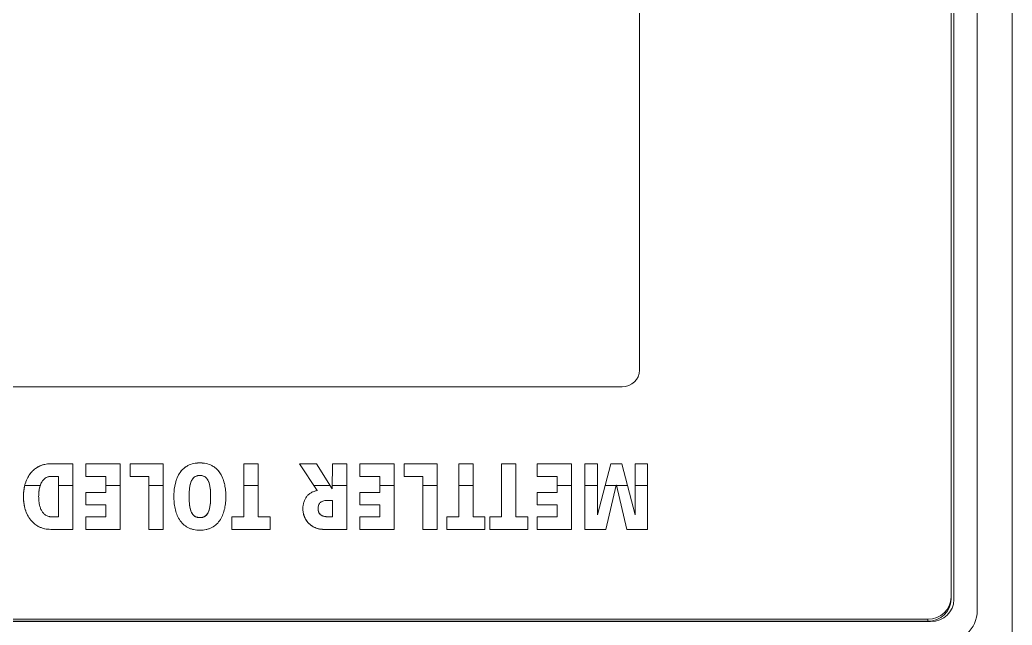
# Model space of a CAD drawing. Extents: x -681219 to -550379, y -242630 to -158199.
# Drawn here: x -671772.1 to -671686.9, y -217048.6 to -216996.6 of the extents above; entities that cross this region are included whole.
import ezdxf

# ---------------------------------------------------------------- set-up
doc = ezdxf.new("R2010")
doc.units = 0
doc.header["$LTSCALE"] = 1000
doc.layers.get('0').update_dxf_attribs({"linetype": 'CONTINUOUS'})
doc.layers.add('buyer', color=6, linetype='CONTINUOUS', lineweight=0)

# ---------------------------------------------------------------- blocks, each defined once
blk = doc.blocks.new('A$Caddf9ae6')
at = {"color": 0}
for p, q in [((-365.564, -3219.967), (-491.483, -3219.967)), ((-365.564, -3219.967), (-491.483, -3219.967)), ((-490.032, -3222.967), (-369.751, -3222.967)), ((-490.032, -3222.967), (-369.751, -3222.967)), ((-370.691, -3224.967), (-489.092, -3224.967)), ((-489.092, -3224.967), (-370.691, -3224.967)), ((-370.892, -3225.217), (-488.823, -3225.217)), ((-370.892, -3225.217), (-488.823, -3225.217)), ((-370.721, -3225.217), (-370.892, -3225.217)), ((-370.721, -3225.217), (-370.892, -3225.217)), ((-369.012, -3392.717), (-369.012, -3227.217)), ((-369.012, -3227.217), (-368.841, -3227.217)), ((-368.841, -3392.717), (-368.841, -3227.217)), ((-368.812, -3392.967), (-368.812, -3226.967)), ((-368.812, -3226.967), (-368.812, -3392.967)), ((-382.364, -3252.353), (-382.364, -3251.276)), ((-382.364, -3251.276), (-376.726, -3251.276)), ((-376.726, -3251.276), (-382.364, -3251.276)), ((-380.493, -3251.276), (-380.493, -3252.353)), ((-380.493, -3252.353), (-380.493, -3251.276)), ((-376.726, -3251.276), (-376.726, -3253.077)), ((-376.726, -3253.077), (-376.726, -3251.276)), ((-469.324, -3251.967), (-390.39, -3251.967)), ((-469.324, -3251.967), (-390.39, -3251.967)), ((-382.364, -3253.494), (-377.988, -3252.353)), ((-377.988, -3252.353), (-382.364, -3252.353)), ((-377.988, -3252.353), (-382.364, -3253.494)), ((-382.364, -3252.353), (-377.988, -3252.353)), ((-382.361, -3253.494), (-377.984, -3252.353)), ((-377.984, -3252.353), (-377.988, -3252.353)), ((-377.988, -3252.353), (-377.984, -3252.353)), ((-376.726, -3253.077), (-380.511, -3253.96)), ((-380.511, -3253.96), (-376.726, -3253.077)), ((-380.493, -3253.007), (-380.493, -3253.956)), ((-380.493, -3253.956), (-380.493, -3253.007)), ((-388.981, -3253.467), (-388.981, -3366.467)), ((-388.981, -3253.467), (-388.981, -3366.467)), ((-382.364, -3254.443), (-382.364, -3253.494)), ((-382.364, -3253.494), (-382.361, -3253.494)), ((-380.511, -3253.96), (-380.511, -3253.977)), ((-380.511, -3253.977), (-376.726, -3254.86)), ((-376.726, -3254.86), (-380.511, -3253.977)), ((-380.493, -3253.981), (-380.493, -3254.93)), ((-380.493, -3254.93), (-380.493, -3253.981)), ((-377.988, -3255.584), (-382.364, -3254.443)), ((-382.364, -3254.443), (-377.988, -3255.584)), ((-382.361, -3254.443), (-382.364, -3254.443)), ((-377.984, -3255.584), (-382.361, -3254.443)), ((-376.726, -3254.86), (-376.726, -3256.661)), ((-376.726, -3256.661), (-376.726, -3254.86)), ((-382.364, -3256.661), (-382.364, -3255.584)), ((-382.364, -3255.584), (-377.988, -3255.584)), ((-377.988, -3255.584), (-382.364, -3255.584)), ((-380.493, -3255.584), (-380.493, -3256.661)), ((-380.493, -3256.661), (-380.493, -3255.584)), ((-377.984, -3255.584), (-377.988, -3255.584)), ((-377.988, -3255.584), (-377.984, -3255.584)), ((-376.726, -3256.661), (-382.364, -3256.661)), ((-382.364, -3256.661), (-376.726, -3256.661)), ((-382.364, -3260.774), (-382.364, -3257.815)), ((-382.364, -3257.815), (-376.726, -3257.815)), ((-382.364, -3257.815), (-382.364, -3260.774)), ((-376.726, -3257.815), (-382.364, -3257.815)), ((-382.361, -3260.774), (-382.361, -3257.815)), ((-380.493, -3257.815), (-380.493, -3259.045)), ((-380.493, -3259.045), (-380.493, -3257.815)), ((-376.726, -3257.815), (-376.726, -3260.774)), ((-376.726, -3260.774), (-376.726, -3257.815)), ((-379.907, -3259.045), (-381.28, -3259.045)), ((-381.28, -3259.045), (-381.28, -3260.774)), ((-381.28, -3259.045), (-379.907, -3259.045)), ((-381.28, -3260.774), (-381.28, -3259.045)), ((-381.276, -3259.045), (-381.276, -3260.774)), ((-379.907, -3260.774), (-379.907, -3259.045)), ((-379.907, -3259.045), (-379.907, -3260.774)), ((-379.903, -3259.045), (-379.907, -3259.045)), ((-379.907, -3259.045), (-379.903, -3259.045)), ((-379.903, -3260.774), (-379.903, -3259.045)), ((-377.81, -3259.045), (-378.822, -3259.045)), ((-378.822, -3259.045), (-378.822, -3260.774)), ((-378.822, -3259.045), (-377.81, -3259.045)), ((-378.822, -3260.774), (-378.822, -3259.045)), ((-377.81, -3260.774), (-377.81, -3259.045)), ((-377.81, -3259.045), (-377.81, -3260.774)), ((-377.807, -3259.045), (-377.81, -3259.045)), ((-377.81, -3259.045), (-377.807, -3259.045)), ((-377.807, -3260.774), (-377.807, -3259.045)), ((-381.28, -3260.774), (-382.364, -3260.774)), ((-382.364, -3260.774), (-381.28, -3260.774)), ((-378.822, -3260.774), (-379.907, -3260.774)), ((-376.726, -3260.774), (-377.81, -3260.774)), ((-377.81, -3260.774), (-376.726, -3260.774)), ((-377.81, -3262.584), (-377.81, -3261.554)), ((-377.81, -3261.554), (-376.726, -3261.554)), ((-376.726, -3261.554), (-377.81, -3261.554)), ((-377.807, -3261.554), (-377.807, -3262.584)), ((-376.726, -3261.554), (-376.726, -3264.845)), ((-376.726, -3264.845), (-376.726, -3261.554)), ((-382.364, -3263.815), (-382.364, -3262.584)), ((-382.364, -3262.584), (-377.81, -3262.584)), ((-382.364, -3262.584), (-382.364, -3263.815)), ((-377.81, -3262.584), (-382.364, -3262.584)), ((-382.361, -3263.815), (-382.361, -3262.584)), ((-382.361, -3262.584), (-382.361, -3263.815)), ((-377.807, -3262.584), (-377.81, -3262.584)), ((-377.81, -3263.815), (-382.364, -3263.815)), ((-382.364, -3263.815), (-377.81, -3263.815)), ((-377.81, -3264.845), (-377.81, -3263.815)), ((-377.81, -3263.815), (-377.807, -3263.815)), ((-377.807, -3263.815), (-377.807, -3264.845)), ((-376.726, -3264.845), (-377.81, -3264.845)), ((-377.81, -3264.845), (-376.726, -3264.845)), ((-377.81, -3266.276), (-377.81, -3265.246)), ((-377.81, -3265.246), (-376.726, -3265.246)), ((-376.726, -3265.246), (-377.81, -3265.246)), ((-376.726, -3265.246), (-376.726, -3268.537)), ((-376.726, -3268.537), (-376.726, -3265.246)), ((-382.364, -3267.507), (-382.364, -3266.276)), ((-382.364, -3266.276), (-377.81, -3266.276)), ((-377.81, -3266.276), (-382.364, -3266.276)), ((-380.493, -3266.276), (-380.493, -3267.507)), ((-380.493, -3267.507), (-380.493, -3266.276)), ((-377.807, -3266.276), (-377.81, -3266.276)), ((-377.81, -3267.507), (-382.364, -3267.507)), ((-382.364, -3267.507), (-377.81, -3267.507)), ((-377.81, -3268.537), (-377.81, -3267.507)), ((-377.81, -3267.507), (-377.807, -3267.507)), ((-376.726, -3268.537), (-377.81, -3268.537)), ((-377.81, -3268.537), (-376.726, -3268.537)), ((-382.364, -3272.196), (-382.364, -3269.353)), ((-382.364, -3269.353), (-376.726, -3269.353)), ((-376.726, -3269.353), (-382.364, -3269.353)), ((-382.364, -3269.353), (-382.364, -3272.196)), ((-382.361, -3272.196), (-382.361, -3269.353)), ((-380.493, -3269.353), (-380.493, -3270.584)), ((-380.493, -3270.584), (-380.493, -3269.353)), ((-376.726, -3269.353), (-376.726, -3270.584)), ((-376.726, -3270.584), (-381.28, -3270.584)), ((-381.28, -3270.584), (-381.28, -3272.196)), ((-381.28, -3270.584), (-376.726, -3270.584)), ((-381.28, -3272.196), (-382.364, -3272.196)), ((-382.364, -3272.196), (-381.28, -3272.196)), ((-382.364, -3276.005), (-382.364, -3273.045)), ((-382.364, -3273.045), (-376.726, -3273.045)), ((-382.364, -3273.045), (-382.364, -3276.005)), ((-376.726, -3273.045), (-382.364, -3273.045)), ((-382.361, -3276.005), (-382.361, -3273.045)), ((-380.493, -3273.045), (-380.493, -3274.276)), ((-380.493, -3274.276), (-380.493, -3273.045)), ((-376.726, -3273.045), (-376.726, -3276.005)), ((-376.726, -3276.005), (-376.726, -3273.045)), ((-379.907, -3274.276), (-381.28, -3274.276)), ((-381.28, -3274.276), (-381.28, -3276.005)), ((-381.28, -3274.276), (-379.907, -3274.276)), ((-381.28, -3276.005), (-381.28, -3274.276)), ((-381.276, -3274.276), (-381.276, -3276.005)), ((-379.907, -3276.005), (-379.907, -3274.276)), ((-379.907, -3274.276), (-379.907, -3276.005)), ((-379.903, -3274.276), (-379.907, -3274.276)), ((-379.907, -3274.276), (-379.903, -3274.276)), ((-379.903, -3276.005), (-379.903, -3274.276)), ((-377.81, -3274.276), (-378.822, -3274.276)), ((-378.822, -3274.276), (-378.822, -3276.005)), ((-378.822, -3274.276), (-377.81, -3274.276)), ((-378.822, -3276.005), (-378.822, -3274.276)), ((-377.81, -3276.005), (-377.81, -3274.276)), ((-377.81, -3274.276), (-377.81, -3276.005)), ((-377.807, -3274.276), (-377.81, -3274.276)), ((-377.81, -3274.276), (-377.807, -3274.276)), ((-377.807, -3276.005), (-377.807, -3274.276)), ((-381.28, -3276.005), (-382.364, -3276.005)), ((-382.364, -3276.005), (-381.28, -3276.005)), ((-378.822, -3276.005), (-379.907, -3276.005)), ((-376.726, -3276.005), (-377.81, -3276.005)), ((-377.81, -3276.005), (-376.726, -3276.005)), ((-382.364, -3278.353), (-382.364, -3277.122)), ((-382.364, -3277.122), (-376.726, -3277.122)), ((-376.726, -3277.122), (-382.364, -3277.122)), ((-380.493, -3277.122), (-380.493, -3278.375)), ((-380.493, -3278.375), (-380.493, -3277.122)), ((-376.726, -3277.122), (-376.726, -3279.107)), ((-376.726, -3279.107), (-376.726, -3277.122)), ((-376.723, -3277.122), (-376.723, -3279.107)), ((-380.208, -3278.378), (-382.364, -3278.353)), ((-382.364, -3278.353), (-380.208, -3278.378)), ((-382.361, -3278.353), (-382.364, -3278.353)), ((-382.364, -3279.727), (-380.208, -3278.378)), ((-380.208, -3278.378), (-382.364, -3279.727)), ((-380.205, -3278.378), (-382.361, -3278.353)), ((-382.361, -3279.727), (-380.205, -3278.378)), ((-380.493, -3278.559), (-380.493, -3279.95)), ((-380.493, -3279.95), (-380.493, -3278.559)), ((-380.205, -3278.378), (-380.208, -3278.378)), ((-380.208, -3278.378), (-380.205, -3278.378)), ((-377.81, -3278.353), (-379.216, -3278.353)), ((-379.216, -3278.353), (-379.216, -3278.769)), ((-377.81, -3278.769), (-377.81, -3278.353)), ((-377.807, -3278.769), (-377.81, -3278.769)), ((-380.051, -3279.661), (-382.364, -3281.173)), ((-382.364, -3281.173), (-380.051, -3279.661)), ((-382.364, -3281.173), (-382.364, -3279.727)), ((-382.364, -3279.727), (-382.361, -3279.727)), ((-380.051, -3279.661), (-380.048, -3279.661)), ((-380.048, -3279.661), (-380.051, -3279.663)), ((-378.513, -3279.584), (-378.509, -3279.584)), ((-377.81, -3284.738), (-377.81, -3283.708)), ((-377.81, -3283.708), (-376.726, -3283.708)), ((-376.726, -3283.708), (-377.81, -3283.708)), ((-376.726, -3283.708), (-376.726, -3286.999)), ((-376.726, -3286.999), (-376.726, -3283.708)), ((-382.364, -3285.968), (-382.364, -3284.738)), ((-382.364, -3284.738), (-377.81, -3284.738)), ((-377.81, -3284.738), (-382.364, -3284.738)), ((-380.493, -3284.738), (-380.493, -3285.968)), ((-380.493, -3285.968), (-380.493, -3284.738)), ((-377.807, -3284.738), (-377.81, -3284.738)), ((-377.81, -3285.968), (-382.364, -3285.968)), ((-382.364, -3285.968), (-377.81, -3285.968)), ((-377.81, -3286.999), (-377.81, -3285.968)), ((-377.81, -3285.968), (-377.807, -3285.968)), ((-376.726, -3286.999), (-377.81, -3286.999)), ((-377.81, -3286.999), (-376.726, -3286.999)), ((-380.493, -3287.591), (-380.493, -3287.592)), ((-380.493, -3287.592), (-380.493, -3287.591)), ((-379.542, -3288.815), (-379.545, -3288.815)), ((-379.545, -3288.815), (-379.542, -3288.815)), ((-377.738, -3289.738), (-377.735, -3289.738)), ((-377.735, -3289.738), (-377.738, -3289.738)), ((-379.545, -3290.661), (-379.542, -3290.661)), ((-379.542, -3290.661), (-379.545, -3290.661)), ((-380.493, -3291.883), (-380.493, -3291.884)), ((-380.493, -3291.884), (-380.493, -3291.883)), ((-382.364, -3295.734), (-382.364, -3292.892)), ((-382.364, -3292.892), (-376.726, -3292.892)), ((-376.726, -3292.892), (-382.364, -3292.892)), ((-382.364, -3292.892), (-382.364, -3295.734)), ((-382.361, -3295.734), (-382.361, -3292.892)), ((-380.493, -3292.892), (-380.493, -3294.122)), ((-380.493, -3294.122), (-380.493, -3292.892)), ((-376.726, -3292.892), (-376.726, -3294.122)), ((-376.726, -3294.122), (-381.28, -3294.122)), ((-381.28, -3294.122), (-381.28, -3295.734)), ((-381.28, -3294.122), (-376.726, -3294.122)), ((-381.28, -3295.734), (-381.28, -3294.122)), ((-381.28, -3295.734), (-382.364, -3295.734)), ((-382.364, -3299.543), (-382.364, -3296.584)), ((-382.364, -3296.584), (-376.726, -3296.584)), ((-382.364, -3296.584), (-382.364, -3299.543)), ((-376.726, -3296.584), (-382.364, -3296.584)), ((-382.361, -3299.543), (-382.361, -3296.584)), ((-380.493, -3296.584), (-380.493, -3297.815)), ((-380.493, -3297.815), (-380.493, -3296.584)), ((-376.726, -3296.584), (-376.726, -3299.543)), ((-376.726, -3299.543), (-376.726, -3296.584)), ((-379.907, -3297.815), (-381.28, -3297.815)), ((-381.28, -3297.815), (-381.28, -3299.543)), ((-381.28, -3297.815), (-379.907, -3297.815)), ((-379.907, -3299.543), (-379.907, -3297.815)), ((-379.907, -3297.815), (-379.907, -3299.543)), ((-379.903, -3297.815), (-379.907, -3297.815)), ((-379.907, -3297.815), (-379.903, -3297.815)), ((-379.903, -3299.543), (-379.903, -3297.815)), ((-377.81, -3297.815), (-378.822, -3297.815)), ((-378.822, -3297.815), (-378.822, -3299.543)), ((-378.822, -3297.815), (-377.81, -3297.815)), ((-377.81, -3299.543), (-377.81, -3297.815)), ((-377.81, -3297.815), (-377.81, -3299.543)), ((-377.807, -3297.815), (-377.81, -3297.815)), ((-377.81, -3297.815), (-377.807, -3297.815)), ((-377.807, -3299.543), (-377.807, -3297.815)), ((-381.28, -3299.543), (-382.364, -3299.543)), ((-382.364, -3299.543), (-381.28, -3299.543)), ((-378.822, -3299.543), (-379.907, -3299.543)), ((-376.726, -3299.543), (-377.81, -3299.543)), ((-377.81, -3299.543), (-376.726, -3299.543)), ((-382.364, -3302.533), (-382.364, -3300.661)), ((-382.364, -3300.661), (-376.726, -3300.661)), ((-376.726, -3300.661), (-382.364, -3300.661)), ((-382.364, -3300.661), (-382.364, -3302.533)), ((-382.361, -3302.533), (-382.361, -3300.661)), ((-380.493, -3300.661), (-380.493, -3301.892)), ((-380.493, -3301.892), (-380.493, -3300.661)), ((-376.726, -3300.661), (-376.726, -3302.533)), ((-376.726, -3302.533), (-376.726, -3300.661)), ((-382.361, -3302.533), (-382.364, -3302.533)), ((-382.364, -3302.533), (-382.361, -3302.533)), ((-381.28, -3301.892), (-377.81, -3301.892)), ((-377.81, -3301.892), (-381.28, -3301.892)), ((-381.28, -3301.892), (-381.28, -3302.496)), ((-377.81, -3301.892), (-377.807, -3301.892)), ((-377.81, -3302.496), (-377.81, -3301.892)), ((-380.493, -3303.447), (-380.493, -3304.777)), ((-380.493, -3304.777), (-380.493, -3303.447)), ((-379.542, -3303.584), (-379.545, -3303.584))]:
    blk.add_line(p, q, dxfattribs=at)
for centre, major_axis in [((-369.751, -3225.967), (0, 3)), ((-369.751, -3225.967), (0, 3)), ((-370.691, -3226.967), (0, 2)), ((-370.691, -3226.967), (0, 2)), ((-370.892, -3227.217), (0, 2)), ((-370.892, -3227.217), (0, 2)), ((-370.721, -3227.217), (0, 2)), ((-370.721, -3227.217), (0, 2)), ((-390.39, -3253.467), (0, 1.5)), ((-390.39, -3253.467), (0, 1.5))]:
    blk.add_ellipse(centre, major_axis=major_axis, ratio=0.939693, start_param=4.712389, end_param=6.283185, dxfattribs=at)
for points, knots in [([(-379.216, -3278.769), (-379.215, -3278.804), (-379.214, -3278.83), (-379.213, -3278.854), (-379.212, -3278.877), (-379.21, -3278.903), (-379.208, -3278.929), (-379.203, -3278.98), (-379.194, -3279.032), (-379.18, -3279.086), (-379.153, -3279.194), (-379.109, -3279.288), (-379.047, -3279.364), (-379.017, -3279.402), (-378.98, -3279.437), (-378.938, -3279.466), (-378.897, -3279.496), (-378.853, -3279.519), (-378.807, -3279.537), (-378.76, -3279.554), (-378.712, -3279.566), (-378.663, -3279.573), (-378.639, -3279.576), (-378.614, -3279.578), (-378.592, -3279.58), (-378.571, -3279.581), (-378.546, -3279.583), (-378.513, -3279.584)], [0, 0, 0, 0, 0.0625, 0.0625, 0.0625, 0.125, 0.125, 0.125, 0.25, 0.25, 0.25, 0.5, 0.5, 0.5, 0.625, 0.625, 0.625, 0.75, 0.75, 0.75, 0.875, 0.875, 0.875, 0.9375, 0.9375, 0.9375, 1, 1, 1, 1]), ([(-377.81, -3278.769), (-377.812, -3278.83), (-377.814, -3278.892), (-377.822, -3278.953), (-377.828, -3279.008), (-377.839, -3279.062), (-377.854, -3279.115), (-377.869, -3279.163), (-377.887, -3279.21), (-377.91, -3279.255), (-377.931, -3279.296), (-377.957, -3279.336), (-377.986, -3279.371), (-378.016, -3279.406), (-378.049, -3279.437), (-378.085, -3279.464), (-378.122, -3279.491), (-378.163, -3279.514), (-378.206, -3279.531), (-378.251, -3279.55), (-378.299, -3279.563), (-378.348, -3279.571), (-378.402, -3279.579), (-378.458, -3279.582), (-378.513, -3279.584)], [-1, -1, -1, -1, -0.853892, -0.853892, -0.853892, -0.722313, -0.722313, -0.722313, -0.602317, -0.602317, -0.602317, -0.489433, -0.489433, -0.489433, -0.378721, -0.378721, -0.378721, -0.263639, -0.263639, -0.263639, -0.139521, -0.139521, -0.139521, 0, 0, 0, 0]), ([(-378.513, -3279.584), (-378.48, -3279.583), (-378.455, -3279.581), (-378.433, -3279.58), (-378.411, -3279.579), (-378.387, -3279.576), (-378.363, -3279.573), (-378.314, -3279.566), (-378.266, -3279.554), (-378.219, -3279.536), (-378.123, -3279.5), (-378.042, -3279.441), (-377.98, -3279.363), (-377.917, -3279.285), (-377.873, -3279.192), (-377.846, -3279.086), (-377.833, -3279.033), (-377.824, -3278.981), (-377.819, -3278.929), (-377.817, -3278.903), (-377.815, -3278.877), (-377.814, -3278.854), (-377.812, -3278.83), (-377.811, -3278.804), (-377.81, -3278.769)], [0, 0, 0, 0, 0.0625, 0.0625, 0.0625, 0.125, 0.125, 0.125, 0.25, 0.25, 0.25, 0.5, 0.5, 0.5, 0.75, 0.75, 0.75, 0.875, 0.875, 0.875, 0.9375, 0.9375, 0.9375, 1, 1, 1, 1]), ([(-378.509, -3279.584), (-378.454, -3279.582), (-378.35, -3279.577), (-378.204, -3279.538), (-378.08, -3279.47), (-377.978, -3279.374), (-377.901, -3279.254), (-377.845, -3279.112), (-377.813, -3278.947), (-377.809, -3278.83), (-377.807, -3278.769)], [0, 0, 0, 0, 0.139521, 0.263639, 0.378721, 0.489433, 0.602317, 0.722313, 0.853892, 1, 1, 1, 1]), ([(-378.52, -3280.892), (-378.586, -3280.89), (-378.635, -3280.887), (-378.677, -3280.884), (-378.719, -3280.88), (-378.768, -3280.874), (-378.822, -3280.864), (-378.928, -3280.843), (-379.025, -3280.818), (-379.114, -3280.788), (-379.18, -3280.765), (-379.249, -3280.735), (-379.32, -3280.698), (-379.391, -3280.661), (-379.456, -3280.622), (-379.515, -3280.578), (-379.585, -3280.528), (-379.651, -3280.468), (-379.714, -3280.4), (-379.776, -3280.331), (-379.83, -3280.259), (-379.875, -3280.184), (-379.92, -3280.11), (-379.958, -3280.026), (-379.989, -3279.932), (-380.005, -3279.885), (-380.017, -3279.841), (-380.025, -3279.804), (-380.033, -3279.768), (-380.041, -3279.722), (-380.051, -3279.661)], [0, 0, 0, 0, 0.071429, 0.071429, 0.071429, 0.142857, 0.142857, 0.142857, 0.285714, 0.285714, 0.285714, 0.392857, 0.392857, 0.392857, 0.5, 0.5, 0.5, 0.625, 0.625, 0.625, 0.75, 0.75, 0.75, 0.875, 0.875, 0.875, 0.9375, 0.9375, 0.9375, 1, 1, 1, 1]), ([(-376.726, -3279.107), (-376.728, -3279.188), (-376.731, -3279.248), (-376.735, -3279.299), (-376.738, -3279.349), (-376.746, -3279.41), (-376.757, -3279.469), (-376.78, -3279.587), (-376.815, -3279.702), (-376.862, -3279.813), (-376.9, -3279.902), (-376.944, -3279.987), (-376.995, -3280.068), (-377.033, -3280.128), (-377.074, -3280.186), (-377.121, -3280.243), (-377.168, -3280.301), (-377.216, -3280.353), (-377.263, -3280.399), (-377.303, -3280.437), (-377.347, -3280.475), (-377.397, -3280.514), (-377.446, -3280.552), (-377.493, -3280.586), (-377.538, -3280.614), (-377.583, -3280.642), (-377.634, -3280.67), (-377.689, -3280.697), (-377.744, -3280.725), (-377.797, -3280.748), (-377.849, -3280.768), (-377.954, -3280.809), (-378.064, -3280.84), (-378.18, -3280.861), (-378.237, -3280.872), (-378.294, -3280.879), (-378.34, -3280.883), (-378.387, -3280.887), (-378.444, -3280.889), (-378.52, -3280.892)], [0, 0, 0, 0, 0.0625, 0.0625, 0.0625, 0.125, 0.125, 0.125, 0.25, 0.25, 0.25, 0.35, 0.35, 0.35, 0.425, 0.425, 0.425, 0.5, 0.5, 0.5, 0.5625, 0.5625, 0.5625, 0.625, 0.625, 0.625, 0.6875, 0.6875, 0.6875, 0.75, 0.75, 0.75, 0.875, 0.875, 0.875, 0.9375, 0.9375, 0.9375, 1, 1, 1, 1]), ([(-378.52, -3280.892), (-378.46, -3280.89), (-378.4, -3280.888), (-378.341, -3280.883), (-378.283, -3280.878), (-378.225, -3280.87), (-378.167, -3280.859), (-378.111, -3280.849), (-378.054, -3280.835), (-377.999, -3280.819), (-377.944, -3280.803), (-377.889, -3280.784), (-377.835, -3280.763), (-377.782, -3280.742), (-377.73, -3280.718), (-377.678, -3280.692), (-377.628, -3280.667), (-377.578, -3280.639), (-377.53, -3280.609), (-377.483, -3280.579), (-377.437, -3280.546), (-377.392, -3280.511), (-377.348, -3280.476), (-377.305, -3280.439), (-377.265, -3280.4), (-377.224, -3280.361), (-377.185, -3280.319), (-377.148, -3280.276), (-377.111, -3280.233), (-377.076, -3280.188), (-377.043, -3280.142), (-377.01, -3280.095), (-376.98, -3280.045), (-376.952, -3279.995), (-376.923, -3279.944), (-376.897, -3279.891), (-376.873, -3279.837), (-376.849, -3279.783), (-376.827, -3279.727), (-376.808, -3279.669), (-376.79, -3279.611), (-376.774, -3279.552), (-376.762, -3279.493), (-376.75, -3279.43), (-376.74, -3279.367), (-376.735, -3279.304), (-376.729, -3279.238), (-376.728, -3279.173), (-376.726, -3279.107)], [-1, -1, -1, -1, -0.934735, -0.934735, -0.934735, -0.87065, -0.87065, -0.87065, -0.807673, -0.807673, -0.807673, -0.744771, -0.744771, -0.744771, -0.682457, -0.682457, -0.682457, -0.621358, -0.621358, -0.621358, -0.560697, -0.560697, -0.560697, -0.500565, -0.500565, -0.500565, -0.440454, -0.440454, -0.440454, -0.380379, -0.380379, -0.380379, -0.319948, -0.319948, -0.319948, -0.258655, -0.258655, -0.258655, -0.196276, -0.196276, -0.196276, -0.133299, -0.133299, -0.133299, -0.067758, -0.067758, -0.067758, 0, 0, 0, 0]), ([(-382.436, -3289.738), (-382.435, -3289.678), (-382.434, -3289.633), (-382.432, -3289.594), (-382.431, -3289.554), (-382.428, -3289.509), (-382.424, -3289.467), (-382.416, -3289.382), (-382.403, -3289.294), (-382.383, -3289.204), (-382.344, -3289.023), (-382.284, -3288.857), (-382.203, -3288.705), (-382.156, -3288.618), (-382.103, -3288.533), (-382.042, -3288.452), (-381.997, -3288.392), (-381.948, -3288.335), (-381.898, -3288.283), (-381.781, -3288.162), (-381.647, -3288.055), (-381.508, -3287.969), (-381.228, -3287.798), (-380.913, -3287.678), (-380.568, -3287.606), (-380.395, -3287.57), (-380.228, -3287.546), (-380.052, -3287.529), (-379.965, -3287.521), (-379.881, -3287.515), (-379.811, -3287.513), (-379.741, -3287.51), (-379.657, -3287.508), (-379.545, -3287.507)], [0, 0, 0, 0, 0.03125, 0.03125, 0.03125, 0.0625, 0.0625, 0.0625, 0.125, 0.125, 0.125, 0.25, 0.25, 0.25, 0.3214286, 0.3214286, 0.3214286, 0.375, 0.375, 0.375, 0.5, 0.5, 0.5, 0.75, 0.75, 0.75, 0.875, 0.875, 0.875, 0.9375, 0.9375, 0.9375, 1, 1, 1, 1]), ([(-379.543, -3287.507), (-379.655, -3287.508), (-379.738, -3287.51), (-379.807, -3287.513), (-379.877, -3287.515), (-379.961, -3287.521), (-380.049, -3287.529), (-380.225, -3287.546), (-380.391, -3287.57), (-380.555, -3287.604), (-380.719, -3287.639), (-380.882, -3287.685), (-381.039, -3287.743), (-381.197, -3287.801), (-381.35, -3287.875), (-381.497, -3287.965), (-381.644, -3288.055), (-381.778, -3288.162), (-381.895, -3288.283), (-381.953, -3288.344), (-382.009, -3288.411), (-382.061, -3288.483), (-382.113, -3288.555), (-382.159, -3288.629), (-382.2, -3288.705), (-382.281, -3288.857), (-382.341, -3289.023), (-382.38, -3289.204), (-382.399, -3289.294), (-382.413, -3289.382), (-382.421, -3289.467), (-382.424, -3289.509), (-382.427, -3289.554), (-382.429, -3289.594), (-382.43, -3289.633), (-382.432, -3289.678), (-382.433, -3289.738)], [0.0003209, 0.0003209, 0.0003209, 0.0003209, 0.0625, 0.0625, 0.0625, 0.125, 0.125, 0.125, 0.25, 0.25, 0.25, 0.375, 0.375, 0.375, 0.5, 0.5, 0.5, 0.625, 0.625, 0.625, 0.6875, 0.6875, 0.6875, 0.75, 0.75, 0.75, 0.875, 0.875, 0.875, 0.9375, 0.9375, 0.9375, 0.96875, 0.96875, 0.96875, 1, 1, 1, 1]), ([(-379.545, -3287.507), (-379.433, -3287.508), (-379.349, -3287.51), (-379.279, -3287.513), (-379.209, -3287.515), (-379.125, -3287.521), (-379.038, -3287.529), (-378.863, -3287.545), (-378.697, -3287.57), (-378.523, -3287.606), (-378.175, -3287.679), (-377.86, -3287.799), (-377.572, -3287.976), (-377.284, -3288.154), (-377.047, -3288.403), (-376.886, -3288.709), (-376.845, -3288.786), (-376.809, -3288.867), (-376.78, -3288.948), (-376.751, -3289.028), (-376.726, -3289.114), (-376.707, -3289.204), (-376.687, -3289.295), (-376.674, -3289.383), (-376.666, -3289.467), (-376.662, -3289.509), (-376.66, -3289.554), (-376.658, -3289.594), (-376.656, -3289.633), (-376.655, -3289.678), (-376.654, -3289.738)], [0, 0, 0, 0, 0.0625, 0.0625, 0.0625, 0.125, 0.125, 0.125, 0.25, 0.25, 0.25, 0.5, 0.5, 0.5, 0.75, 0.75, 0.75, 0.8125, 0.8125, 0.8125, 0.875, 0.875, 0.875, 0.9375, 0.9375, 0.9375, 0.96875, 0.96875, 0.96875, 1, 1, 1, 1]), ([(-381.352, -3289.738), (-381.351, -3289.7), (-381.35, -3289.663), (-381.347, -3289.626), (-381.343, -3289.591), (-381.337, -3289.556), (-381.328, -3289.521), (-381.32, -3289.488), (-381.31, -3289.455), (-381.298, -3289.423), (-381.286, -3289.391), (-381.273, -3289.361), (-381.256, -3289.331), (-381.24, -3289.302), (-381.22, -3289.275), (-381.2, -3289.249), (-381.178, -3289.221), (-381.155, -3289.195), (-381.13, -3289.172), (-381.103, -3289.146), (-381.074, -3289.124), (-381.044, -3289.103), (-381.011, -3289.081), (-380.978, -3289.06), (-380.943, -3289.042), (-380.906, -3289.022), (-380.867, -3289.004), (-380.827, -3288.988), (-380.784, -3288.97), (-380.74, -3288.954), (-380.695, -3288.941), (-380.646, -3288.926), (-380.597, -3288.914), (-380.547, -3288.902), (-380.493, -3288.89), (-380.438, -3288.879), (-380.383, -3288.87), (-380.323, -3288.86), (-380.263, -3288.852), (-380.202, -3288.846), (-380.136, -3288.839), (-380.068, -3288.834), (-380.001, -3288.829), (-379.929, -3288.824), (-379.856, -3288.82), (-379.783, -3288.818), (-379.704, -3288.816), (-379.625, -3288.815), (-379.545, -3288.815)], [-1, -1, -1, -1, -0.953115, -0.953115, -0.953115, -0.908584, -0.908584, -0.908584, -0.865124, -0.865124, -0.865124, -0.822572, -0.822572, -0.822572, -0.779675, -0.779675, -0.779675, -0.734818, -0.734818, -0.734818, -0.686994, -0.686994, -0.686994, -0.635355, -0.635355, -0.635355, -0.578771, -0.578771, -0.578771, -0.516686, -0.516686, -0.516686, -0.4488, -0.4488, -0.4488, -0.374551, -0.374551, -0.374551, -0.293378, -0.293378, -0.293378, -0.203494, -0.203494, -0.203494, -0.106231, -0.106231, -0.106231, 0, 0, 0, 0]), ([(-379.545, -3288.815), (-379.628, -3288.815), (-379.691, -3288.816), (-379.74, -3288.817), (-379.764, -3288.818), (-379.795, -3288.819), (-379.826, -3288.82), (-379.918, -3288.823), (-380.012, -3288.829), (-380.111, -3288.837), (-380.211, -3288.846), (-380.304, -3288.857), (-380.387, -3288.871), (-380.428, -3288.877), (-380.474, -3288.886), (-380.524, -3288.897), (-380.574, -3288.908), (-380.619, -3288.919), (-380.662, -3288.931), (-380.705, -3288.943), (-380.749, -3288.958), (-380.795, -3288.975), (-380.84, -3288.992), (-380.883, -3289.011), (-380.924, -3289.032), (-380.965, -3289.053), (-381.006, -3289.077), (-381.047, -3289.105), (-381.087, -3289.133), (-381.124, -3289.164), (-381.155, -3289.197), (-381.171, -3289.213), (-381.186, -3289.231), (-381.202, -3289.252), (-381.218, -3289.272), (-381.232, -3289.292), (-381.244, -3289.311), (-381.267, -3289.349), (-381.288, -3289.393), (-381.305, -3289.443), (-381.323, -3289.493), (-381.335, -3289.541), (-381.342, -3289.588), (-381.345, -3289.612), (-381.348, -3289.637), (-381.349, -3289.658), (-381.35, -3289.68), (-381.351, -3289.705), (-381.352, -3289.738)], [0, 0, 0, 0, 0.083333, 0.083333, 0.083333, 0.125, 0.125, 0.125, 0.25, 0.25, 0.25, 0.375, 0.375, 0.375, 0.4375, 0.4375, 0.4375, 0.5, 0.5, 0.5, 0.5625, 0.5625, 0.5625, 0.625, 0.625, 0.625, 0.6875, 0.6875, 0.6875, 0.75, 0.75, 0.75, 0.78125, 0.78125, 0.78125, 0.8125, 0.8125, 0.8125, 0.875, 0.875, 0.875, 0.9375, 0.9375, 0.9375, 0.96875, 0.96875, 0.96875, 1, 1, 1, 1]), ([(-379.545, -3288.815), (-379.466, -3288.815), (-379.386, -3288.816), (-379.307, -3288.818), (-379.234, -3288.82), (-379.161, -3288.824), (-379.088, -3288.829), (-379.021, -3288.834), (-378.954, -3288.839), (-378.888, -3288.846), (-378.827, -3288.852), (-378.767, -3288.86), (-378.707, -3288.87), (-378.652, -3288.879), (-378.598, -3288.89), (-378.543, -3288.902), (-378.494, -3288.914), (-378.444, -3288.926), (-378.395, -3288.941), (-378.351, -3288.954), (-378.307, -3288.97), (-378.264, -3288.988), (-378.225, -3289.004), (-378.186, -3289.022), (-378.148, -3289.042), (-378.113, -3289.06), (-378.08, -3289.081), (-378.047, -3289.103), (-378.018, -3289.124), (-377.989, -3289.147), (-377.962, -3289.172), (-377.936, -3289.195), (-377.912, -3289.221), (-377.89, -3289.249), (-377.87, -3289.275), (-377.852, -3289.302), (-377.835, -3289.331), (-377.819, -3289.361), (-377.804, -3289.391), (-377.792, -3289.423), (-377.78, -3289.455), (-377.77, -3289.488), (-377.762, -3289.521), (-377.753, -3289.556), (-377.747, -3289.591), (-377.744, -3289.626), (-377.74, -3289.663), (-377.739, -3289.7), (-377.738, -3289.738)], [-1, -1, -1, -1, -0.893749, -0.893749, -0.893749, -0.795963, -0.795963, -0.795963, -0.706563, -0.706563, -0.706563, -0.625375, -0.625375, -0.625375, -0.551111, -0.551111, -0.551111, -0.483212, -0.483212, -0.483212, -0.421592, -0.421592, -0.421592, -0.364997, -0.364997, -0.364997, -0.313348, -0.313348, -0.313348, -0.265515, -0.265515, -0.265515, -0.220297, -0.220297, -0.220297, -0.177686, -0.177686, -0.177686, -0.134902, -0.134902, -0.134902, -0.091434, -0.091434, -0.091434, -0.046894, -0.046894, -0.046894, 0, 0, 0, 0]), ([(-377.738, -3289.738), (-377.739, -3289.705), (-377.74, -3289.68), (-377.741, -3289.658), (-377.742, -3289.637), (-377.745, -3289.612), (-377.749, -3289.588), (-377.756, -3289.54), (-377.768, -3289.491), (-377.784, -3289.444), (-377.818, -3289.349), (-377.868, -3289.266), (-377.934, -3289.198), (-377.968, -3289.164), (-378.004, -3289.133), (-378.044, -3289.105), (-378.084, -3289.078), (-378.125, -3289.053), (-378.166, -3289.032), (-378.207, -3289.011), (-378.251, -3288.993), (-378.296, -3288.975), (-378.342, -3288.958), (-378.386, -3288.943), (-378.428, -3288.931), (-378.47, -3288.919), (-378.516, -3288.908), (-378.566, -3288.897), (-378.617, -3288.886), (-378.663, -3288.877), (-378.704, -3288.87), (-378.786, -3288.857), (-378.879, -3288.846), (-378.979, -3288.837), (-379.078, -3288.829), (-379.171, -3288.823), (-379.25, -3288.82), (-379.329, -3288.817), (-379.422, -3288.816), (-379.545, -3288.815)], [0, 0, 0, 0, 0.03125, 0.03125, 0.03125, 0.0625, 0.0625, 0.0625, 0.125, 0.125, 0.125, 0.25, 0.25, 0.25, 0.3125, 0.3125, 0.3125, 0.375, 0.375, 0.375, 0.4375, 0.4375, 0.4375, 0.5, 0.5, 0.5, 0.5625, 0.5625, 0.5625, 0.625, 0.625, 0.625, 0.75, 0.75, 0.75, 0.875, 0.875, 0.875, 1, 1, 1, 1]), ([(-379.542, -3288.815), (-379.459, -3288.815), (-379.396, -3288.816), (-379.347, -3288.817), (-379.323, -3288.818), (-379.291, -3288.819), (-379.261, -3288.82), (-379.168, -3288.823), (-379.075, -3288.829), (-378.975, -3288.837), (-378.876, -3288.846), (-378.783, -3288.857), (-378.7, -3288.87), (-378.659, -3288.877), (-378.613, -3288.886), (-378.563, -3288.897), (-378.513, -3288.908), (-378.467, -3288.919), (-378.425, -3288.931), (-378.383, -3288.943), (-378.338, -3288.958), (-378.293, -3288.975), (-378.247, -3288.993), (-378.204, -3289.011), (-378.163, -3289.032), (-378.121, -3289.053), (-378.08, -3289.078), (-378.041, -3289.105), (-378.001, -3289.133), (-377.964, -3289.164), (-377.931, -3289.198), (-377.865, -3289.266), (-377.814, -3289.349), (-377.781, -3289.444), (-377.764, -3289.491), (-377.753, -3289.54), (-377.745, -3289.588), (-377.741, -3289.612), (-377.739, -3289.637), (-377.738, -3289.658), (-377.736, -3289.68), (-377.735, -3289.705), (-377.735, -3289.738)], [0, 0, 0, 0, 0.083333, 0.083333, 0.083333, 0.125, 0.125, 0.125, 0.25, 0.25, 0.25, 0.375, 0.375, 0.375, 0.4375, 0.4375, 0.4375, 0.5, 0.5, 0.5, 0.5625, 0.5625, 0.5625, 0.625, 0.625, 0.625, 0.6875, 0.6875, 0.6875, 0.75, 0.75, 0.75, 0.875, 0.875, 0.875, 0.9375, 0.9375, 0.9375, 0.96875, 0.96875, 0.96875, 1, 1, 1, 1]), ([(-377.735, -3289.738), (-377.736, -3289.7), (-377.737, -3289.628), (-377.756, -3289.522), (-377.786, -3289.422), (-377.83, -3289.33), (-377.886, -3289.245), (-377.958, -3289.168), (-378.045, -3289.099), (-378.147, -3289.038), (-378.264, -3288.985), (-378.396, -3288.937), (-378.544, -3288.9), (-378.708, -3288.867), (-378.89, -3288.844), (-379.09, -3288.828), (-379.31, -3288.816), (-379.462, -3288.815), (-379.542, -3288.815)], [0, 0, 0, 0, 0.046894, 0.091434, 0.134902, 0.177686, 0.220297, 0.265515, 0.313348, 0.364997, 0.421592, 0.483212, 0.551111, 0.625375, 0.706563, 0.795963, 0.893749, 1, 1, 1, 1]), ([(-379.545, -3291.968), (-379.657, -3291.967), (-379.741, -3291.965), (-379.811, -3291.963), (-379.881, -3291.96), (-379.965, -3291.954), (-380.052, -3291.946), (-380.228, -3291.93), (-380.395, -3291.905), (-380.568, -3291.869), (-380.913, -3291.797), (-381.228, -3291.677), (-381.508, -3291.506), (-381.647, -3291.42), (-381.781, -3291.314), (-381.898, -3291.192), (-381.945, -3291.144), (-381.99, -3291.091), (-382.033, -3291.035), (-382.097, -3290.951), (-382.154, -3290.862), (-382.203, -3290.771), (-382.284, -3290.619), (-382.344, -3290.452), (-382.383, -3290.272), (-382.403, -3290.181), (-382.416, -3290.093), (-382.424, -3290.008), (-382.428, -3289.966), (-382.431, -3289.922), (-382.432, -3289.882), (-382.434, -3289.842), (-382.435, -3289.797), (-382.436, -3289.738)], [0, 0, 0, 0, 0.0625, 0.0625, 0.0625, 0.125, 0.125, 0.125, 0.25, 0.25, 0.25, 0.5, 0.5, 0.5, 0.625, 0.625, 0.625, 0.675, 0.675, 0.675, 0.75, 0.75, 0.75, 0.875, 0.875, 0.875, 0.9375, 0.9375, 0.9375, 0.96875, 0.96875, 0.96875, 1, 1, 1, 1]), ([(-382.433, -3289.738), (-382.432, -3289.797), (-382.43, -3289.842), (-382.429, -3289.882), (-382.427, -3289.922), (-382.424, -3289.966), (-382.421, -3290.008), (-382.413, -3290.093), (-382.399, -3290.181), (-382.38, -3290.272), (-382.341, -3290.452), (-382.281, -3290.619), (-382.2, -3290.77), (-382.159, -3290.846), (-382.113, -3290.921), (-382.061, -3290.993), (-382.009, -3291.065), (-381.953, -3291.132), (-381.895, -3291.192), (-381.778, -3291.314), (-381.644, -3291.42), (-381.497, -3291.511), (-381.35, -3291.601), (-381.197, -3291.674), (-381.039, -3291.732), (-380.882, -3291.791), (-380.719, -3291.837), (-380.555, -3291.871), (-380.391, -3291.905), (-380.225, -3291.93), (-380.049, -3291.946), (-379.961, -3291.954), (-379.877, -3291.96), (-379.807, -3291.963), (-379.738, -3291.965), (-379.655, -3291.967), (-379.543, -3291.968)], [0, 0, 0, 0, 0.03125, 0.03125, 0.03125, 0.0625, 0.0625, 0.0625, 0.125, 0.125, 0.125, 0.25, 0.25, 0.25, 0.3125, 0.3125, 0.3125, 0.375, 0.375, 0.375, 0.5, 0.5, 0.5, 0.625, 0.625, 0.625, 0.75, 0.75, 0.75, 0.875, 0.875, 0.875, 0.9375, 0.9375, 0.9375, 0.9996798, 0.9996798, 0.9996798, 0.9996798]), ([(-379.545, -3290.661), (-379.625, -3290.66), (-379.704, -3290.66), (-379.783, -3290.657), (-379.856, -3290.655), (-379.929, -3290.651), (-380.001, -3290.646), (-380.068, -3290.642), (-380.136, -3290.637), (-380.202, -3290.63), (-380.263, -3290.623), (-380.323, -3290.614), (-380.383, -3290.604), (-380.438, -3290.595), (-380.493, -3290.585), (-380.547, -3290.573), (-380.597, -3290.562), (-380.646, -3290.549), (-380.695, -3290.535), (-380.74, -3290.521), (-380.784, -3290.505), (-380.827, -3290.488), (-380.867, -3290.472), (-380.906, -3290.454), (-380.943, -3290.434), (-380.978, -3290.415), (-381.011, -3290.395), (-381.044, -3290.372), (-381.074, -3290.352), (-381.103, -3290.329), (-381.13, -3290.304), (-381.155, -3290.28), (-381.178, -3290.254), (-381.2, -3290.227), (-381.22, -3290.2), (-381.24, -3290.172), (-381.256, -3290.143), (-381.272, -3290.114), (-381.286, -3290.084), (-381.298, -3290.053), (-381.31, -3290.021), (-381.32, -3289.988), (-381.328, -3289.954), (-381.337, -3289.92), (-381.343, -3289.885), (-381.347, -3289.849), (-381.35, -3289.812), (-381.351, -3289.775), (-381.352, -3289.738)], [-1, -1, -1, -1, -0.893762, -0.893762, -0.893762, -0.796491, -0.796491, -0.796491, -0.706601, -0.706601, -0.706601, -0.625359, -0.625359, -0.625359, -0.551195, -0.551195, -0.551195, -0.483304, -0.483304, -0.483304, -0.421215, -0.421215, -0.421215, -0.364627, -0.364627, -0.364627, -0.312985, -0.312985, -0.312985, -0.265157, -0.265157, -0.265157, -0.220297, -0.220297, -0.220297, -0.176989, -0.176989, -0.176989, -0.134885, -0.134885, -0.134885, -0.091423, -0.091423, -0.091423, -0.046888, -0.046888, -0.046888, 0, 0, 0, 0]), ([(-381.352, -3289.738), (-381.351, -3289.771), (-381.35, -3289.796), (-381.349, -3289.817), (-381.348, -3289.838), (-381.345, -3289.863), (-381.342, -3289.887), (-381.334, -3289.935), (-381.322, -3289.983), (-381.306, -3290.032), (-381.289, -3290.08), (-381.268, -3290.124), (-381.243, -3290.165), (-381.218, -3290.205), (-381.189, -3290.243), (-381.156, -3290.277), (-381.124, -3290.311), (-381.087, -3290.342), (-381.047, -3290.37), (-381.006, -3290.398), (-380.966, -3290.423), (-380.925, -3290.443), (-380.844, -3290.484), (-380.756, -3290.518), (-380.668, -3290.542), (-380.581, -3290.567), (-380.489, -3290.587), (-380.387, -3290.604), (-380.319, -3290.615), (-380.257, -3290.624), (-380.199, -3290.63), (-380.17, -3290.633), (-380.139, -3290.636), (-380.108, -3290.639), (-380.014, -3290.646), (-379.921, -3290.652), (-379.829, -3290.656), (-379.782, -3290.657), (-379.736, -3290.659), (-379.695, -3290.659), (-379.654, -3290.66), (-379.607, -3290.66), (-379.545, -3290.661)], [0, 0, 0, 0, 0.03125, 0.03125, 0.03125, 0.0625, 0.0625, 0.0625, 0.125, 0.125, 0.125, 0.1875, 0.1875, 0.1875, 0.25, 0.25, 0.25, 0.3125, 0.3125, 0.3125, 0.375, 0.375, 0.375, 0.5, 0.5, 0.5, 0.625, 0.625, 0.625, 0.708333, 0.708333, 0.708333, 0.75, 0.75, 0.75, 0.875, 0.875, 0.875, 0.9375, 0.9375, 0.9375, 1, 1, 1, 1]), ([(-376.654, -3289.738), (-376.655, -3289.797), (-376.656, -3289.842), (-376.658, -3289.882), (-376.66, -3289.922), (-376.662, -3289.966), (-376.666, -3290.008), (-376.674, -3290.093), (-376.687, -3290.181), (-376.707, -3290.271), (-376.726, -3290.361), (-376.751, -3290.447), (-376.78, -3290.528), (-376.809, -3290.608), (-376.845, -3290.689), (-376.886, -3290.766), (-377.047, -3291.073), (-377.284, -3291.321), (-377.572, -3291.499), (-377.86, -3291.677), (-378.175, -3291.796), (-378.523, -3291.869), (-378.697, -3291.906), (-378.863, -3291.93), (-379.038, -3291.946), (-379.125, -3291.955), (-379.209, -3291.96), (-379.279, -3291.963), (-379.349, -3291.965), (-379.433, -3291.967), (-379.545, -3291.968)], [0, 0, 0, 0, 0.03125, 0.03125, 0.03125, 0.0625, 0.0625, 0.0625, 0.125, 0.125, 0.125, 0.1875, 0.1875, 0.1875, 0.25, 0.25, 0.25, 0.5, 0.5, 0.5, 0.75, 0.75, 0.75, 0.875, 0.875, 0.875, 0.9375, 0.9375, 0.9375, 1, 1, 1, 1]), ([(-377.738, -3289.738), (-377.739, -3289.775), (-377.74, -3289.812), (-377.744, -3289.849), (-377.747, -3289.885), (-377.753, -3289.92), (-377.762, -3289.954), (-377.77, -3289.988), (-377.78, -3290.021), (-377.792, -3290.053), (-377.804, -3290.084), (-377.819, -3290.114), (-377.835, -3290.143), (-377.852, -3290.172), (-377.87, -3290.201), (-377.89, -3290.227), (-377.912, -3290.255), (-377.936, -3290.28), (-377.962, -3290.304), (-377.989, -3290.329), (-378.018, -3290.351), (-378.047, -3290.372), (-378.08, -3290.395), (-378.113, -3290.415), (-378.148, -3290.434), (-378.186, -3290.454), (-378.225, -3290.472), (-378.264, -3290.488), (-378.307, -3290.505), (-378.351, -3290.521), (-378.395, -3290.535), (-378.444, -3290.55), (-378.494, -3290.562), (-378.543, -3290.573), (-378.598, -3290.585), (-378.652, -3290.595), (-378.707, -3290.604), (-378.767, -3290.614), (-378.827, -3290.623), (-378.888, -3290.63), (-378.954, -3290.637), (-379.021, -3290.642), (-379.088, -3290.646), (-379.161, -3290.651), (-379.234, -3290.655), (-379.307, -3290.657), (-379.386, -3290.66), (-379.466, -3290.66), (-379.545, -3290.661)], [-1, -1, -1, -1, -0.953103, -0.953103, -0.953103, -0.90856, -0.90856, -0.90856, -0.865089, -0.865089, -0.865089, -0.822752, -0.822752, -0.822752, -0.779727, -0.779727, -0.779727, -0.734506, -0.734506, -0.734506, -0.686669, -0.686669, -0.686669, -0.635018, -0.635018, -0.635018, -0.578419, -0.578419, -0.578419, -0.516795, -0.516795, -0.516795, -0.448892, -0.448892, -0.448892, -0.374714, -0.374714, -0.374714, -0.293456, -0.293456, -0.293456, -0.20405, -0.20405, -0.20405, -0.106258, -0.106258, -0.106258, 0, 0, 0, 0]), ([(-379.545, -3290.661), (-379.483, -3290.66), (-379.436, -3290.66), (-379.395, -3290.659), (-379.354, -3290.659), (-379.308, -3290.657), (-379.261, -3290.656), (-379.169, -3290.652), (-379.076, -3290.646), (-378.984, -3290.639), (-378.893, -3290.631), (-378.8, -3290.62), (-378.7, -3290.603), (-378.6, -3290.587), (-378.509, -3290.567), (-378.427, -3290.544), (-378.386, -3290.532), (-378.342, -3290.518), (-378.296, -3290.5), (-378.251, -3290.483), (-378.207, -3290.464), (-378.166, -3290.443), (-378.125, -3290.422), (-378.084, -3290.398), (-378.044, -3290.37), (-378.004, -3290.342), (-377.968, -3290.311), (-377.935, -3290.278), (-377.902, -3290.245), (-377.873, -3290.206), (-377.847, -3290.163), (-377.821, -3290.12), (-377.8, -3290.076), (-377.784, -3290.03), (-377.768, -3289.985), (-377.756, -3289.937), (-377.749, -3289.888), (-377.745, -3289.863), (-377.742, -3289.838), (-377.741, -3289.817), (-377.74, -3289.796), (-377.739, -3289.771), (-377.738, -3289.738)], [0, 0, 0, 0, 0.0625, 0.0625, 0.0625, 0.125, 0.125, 0.125, 0.25, 0.25, 0.25, 0.375, 0.375, 0.375, 0.5, 0.5, 0.5, 0.5625, 0.5625, 0.5625, 0.625, 0.625, 0.625, 0.6875, 0.6875, 0.6875, 0.75, 0.75, 0.75, 0.8125, 0.8125, 0.8125, 0.875, 0.875, 0.875, 0.9375, 0.9375, 0.9375, 0.96875, 0.96875, 0.96875, 1, 1, 1, 1]), ([(-377.735, -3289.738), (-377.735, -3289.771), (-377.736, -3289.796), (-377.738, -3289.817), (-377.739, -3289.838), (-377.741, -3289.863), (-377.745, -3289.888), (-377.753, -3289.937), (-377.765, -3289.985), (-377.78, -3290.03), (-377.796, -3290.076), (-377.817, -3290.12), (-377.843, -3290.163), (-377.87, -3290.206), (-377.899, -3290.245), (-377.932, -3290.278), (-377.964, -3290.311), (-378.001, -3290.342), (-378.041, -3290.37), (-378.08, -3290.398), (-378.121, -3290.422), (-378.163, -3290.443), (-378.204, -3290.464), (-378.247, -3290.483), (-378.293, -3290.5), (-378.338, -3290.518), (-378.383, -3290.532), (-378.424, -3290.544), (-378.505, -3290.567), (-378.597, -3290.587), (-378.697, -3290.603), (-378.796, -3290.62), (-378.889, -3290.631), (-378.981, -3290.639), (-379.072, -3290.646), (-379.166, -3290.652), (-379.258, -3290.656), (-379.304, -3290.657), (-379.351, -3290.659), (-379.392, -3290.659), (-379.433, -3290.66), (-379.479, -3290.66), (-379.542, -3290.661)], [0, 0, 0, 0, 0.03125, 0.03125, 0.03125, 0.0625, 0.0625, 0.0625, 0.125, 0.125, 0.125, 0.1875, 0.1875, 0.1875, 0.25, 0.25, 0.25, 0.3125, 0.3125, 0.3125, 0.375, 0.375, 0.375, 0.4375, 0.4375, 0.4375, 0.5, 0.5, 0.5, 0.625, 0.625, 0.625, 0.75, 0.75, 0.75, 0.875, 0.875, 0.875, 0.9375, 0.9375, 0.9375, 1, 1, 1, 1]), ([(-379.542, -3290.661), (-379.462, -3290.66), (-379.31, -3290.659), (-379.09, -3290.648), (-378.89, -3290.632), (-378.709, -3290.606), (-378.544, -3290.576), (-378.396, -3290.538), (-378.264, -3290.491), (-378.147, -3290.438), (-378.045, -3290.376), (-377.958, -3290.307), (-377.886, -3290.23), (-377.83, -3290.144), (-377.786, -3290.053), (-377.756, -3289.954), (-377.737, -3289.848), (-377.736, -3289.775), (-377.735, -3289.738)], [0, 0, 0, 0, 0.106258, 0.20405, 0.293456, 0.374714, 0.448892, 0.516795, 0.578419, 0.635018, 0.686669, 0.734506, 0.779727, 0.822752, 0.865089, 0.90856, 0.953103, 1, 1, 1, 1]), ([(-379.545, -3304.892), (-379.657, -3304.89), (-379.741, -3304.887), (-379.808, -3304.883), (-379.876, -3304.88), (-379.959, -3304.872), (-380.048, -3304.861), (-380.225, -3304.838), (-380.389, -3304.807), (-380.55, -3304.763), (-380.712, -3304.72), (-380.87, -3304.664), (-381.022, -3304.596), (-381.173, -3304.528), (-381.321, -3304.443), (-381.46, -3304.344), (-381.539, -3304.287), (-381.615, -3304.225), (-381.689, -3304.155), (-381.763, -3304.086), (-381.83, -3304.014), (-381.89, -3303.94), (-381.935, -3303.885), (-381.979, -3303.824), (-382.021, -3303.759), (-382.064, -3303.694), (-382.101, -3303.629), (-382.136, -3303.562), (-382.175, -3303.484), (-382.21, -3303.403), (-382.239, -3303.322), (-382.268, -3303.24), (-382.292, -3303.155), (-382.311, -3303.065), (-382.33, -3302.975), (-382.344, -3302.887), (-382.35, -3302.814), (-382.357, -3302.741), (-382.361, -3302.652), (-382.364, -3302.533)], [0, 0, 0, 0, 0.0625, 0.0625, 0.0625, 0.125, 0.125, 0.125, 0.25, 0.25, 0.25, 0.375, 0.375, 0.375, 0.5, 0.5, 0.5, 0.5714286, 0.5714286, 0.5714286, 0.6428571, 0.6428571, 0.6428571, 0.6964286, 0.6964286, 0.6964286, 0.75, 0.75, 0.75, 0.8125, 0.8125, 0.8125, 0.875, 0.875, 0.875, 0.9375, 0.9375, 0.9375, 1, 1, 1, 1]), ([(-382.364, -3302.533), (-382.362, -3302.627), (-382.359, -3302.72), (-382.351, -3302.812), (-382.342, -3302.901), (-382.328, -3302.989), (-382.309, -3303.075), (-382.291, -3303.158), (-382.268, -3303.24), (-382.24, -3303.319), (-382.212, -3303.398), (-382.18, -3303.474), (-382.143, -3303.548), (-382.106, -3303.621), (-382.065, -3303.691), (-382.021, -3303.759), (-381.977, -3303.827), (-381.93, -3303.891), (-381.88, -3303.953), (-381.829, -3304.015), (-381.774, -3304.073), (-381.717, -3304.128), (-381.659, -3304.185), (-381.598, -3304.238), (-381.535, -3304.287), (-381.471, -3304.338), (-381.403, -3304.384), (-381.334, -3304.428), (-381.264, -3304.472), (-381.191, -3304.513), (-381.117, -3304.55), (-381.041, -3304.589), (-380.963, -3304.623), (-380.883, -3304.654), (-380.802, -3304.685), (-380.719, -3304.714), (-380.635, -3304.739), (-380.549, -3304.765), (-380.462, -3304.787), (-380.374, -3304.806), (-380.285, -3304.825), (-380.195, -3304.841), (-380.105, -3304.853), (-380.014, -3304.866), (-379.922, -3304.876), (-379.83, -3304.882), (-379.735, -3304.888), (-379.64, -3304.89), (-379.545, -3304.892)], [-1, -1, -1, -1, -0.934752, -0.934752, -0.934752, -0.872371, -0.872371, -0.872371, -0.812837, -0.812837, -0.812837, -0.754261, -0.754261, -0.754261, -0.696264, -0.696264, -0.696264, -0.639016, -0.639016, -0.639016, -0.581421, -0.581421, -0.581421, -0.522946, -0.522946, -0.522946, -0.463119, -0.463119, -0.463119, -0.402056, -0.402056, -0.402056, -0.339099, -0.339099, -0.339099, -0.274171, -0.274171, -0.274171, -0.207412, -0.207412, -0.207412, -0.139675, -0.139675, -0.139675, -0.070813, -0.070813, -0.070813, 0, 0, 0, 0]), ([(-379.75, -3304.886), (-379.775, -3304.885), (-379.893, -3304.879), (-380.101, -3304.856), (-380.37, -3304.81), (-380.63, -3304.743), (-380.879, -3304.658), (-381.113, -3304.555), (-381.331, -3304.432), (-381.533, -3304.292), (-381.715, -3304.132), (-381.88, -3303.957), (-382.021, -3303.761), (-382.144, -3303.55), (-382.242, -3303.32), (-382.311, -3303.073), (-382.354, -3302.809), (-382.358, -3302.627), (-382.361, -3302.533)], [0.0518162, 0.0518162, 0.0518162, 0.0518162, 0.0708134, 0.139675, 0.2074122, 0.2741711, 0.3390994, 0.4020562, 0.4631195, 0.5229462, 0.5814206, 0.6390163, 0.6962644, 0.7542613, 0.8128375, 0.8723714, 0.9347524, 1, 1, 1, 1]), ([(-379.545, -3303.584), (-379.609, -3303.583), (-379.672, -3303.582), (-379.736, -3303.579), (-379.796, -3303.577), (-379.857, -3303.573), (-379.917, -3303.567), (-379.974, -3303.561), (-380.032, -3303.553), (-380.089, -3303.544), (-380.144, -3303.536), (-380.198, -3303.526), (-380.252, -3303.514), (-380.303, -3303.503), (-380.354, -3303.489), (-380.405, -3303.474), (-380.453, -3303.46), (-380.5, -3303.445), (-380.547, -3303.428), (-380.592, -3303.411), (-380.636, -3303.391), (-380.679, -3303.37), (-380.72, -3303.35), (-380.761, -3303.329), (-380.8, -3303.305), (-380.837, -3303.283), (-380.873, -3303.258), (-380.908, -3303.232), (-380.942, -3303.207), (-380.974, -3303.18), (-381.004, -3303.151), (-381.034, -3303.123), (-381.061, -3303.094), (-381.087, -3303.062), (-381.112, -3303.032), (-381.135, -3303), (-381.156, -3302.966), (-381.176, -3302.933), (-381.194, -3302.898), (-381.21, -3302.862), (-381.225, -3302.825), (-381.238, -3302.787), (-381.248, -3302.749), (-381.259, -3302.709), (-381.267, -3302.668), (-381.272, -3302.627), (-381.277, -3302.584), (-381.279, -3302.54), (-381.28, -3302.496)], [-1, -1, -1, -1, -0.914842, -0.914842, -0.914842, -0.834085, -0.834085, -0.834085, -0.756419, -0.756419, -0.756419, -0.682794, -0.682794, -0.682794, -0.612785, -0.612785, -0.612785, -0.546342, -0.546342, -0.546342, -0.482636, -0.482636, -0.482636, -0.422259, -0.422259, -0.422259, -0.364962, -0.364962, -0.364962, -0.31044, -0.31044, -0.31044, -0.258077, -0.258077, -0.258077, -0.207398, -0.207398, -0.207398, -0.157344, -0.157344, -0.157344, -0.106989, -0.106989, -0.106989, -0.055022, -0.055022, -0.055022, 0, 0, 0, 0]), ([(-381.28, -3302.496), (-381.279, -3302.529), (-381.278, -3302.554), (-381.277, -3302.576), (-381.275, -3302.598), (-381.273, -3302.623), (-381.27, -3302.646), (-381.263, -3302.692), (-381.252, -3302.741), (-381.236, -3302.789), (-381.221, -3302.838), (-381.202, -3302.883), (-381.179, -3302.925), (-381.157, -3302.967), (-381.13, -3303.008), (-381.099, -3303.047), (-381.068, -3303.086), (-381.036, -3303.122), (-381.002, -3303.153), (-380.968, -3303.185), (-380.931, -3303.215), (-380.891, -3303.244), (-380.851, -3303.274), (-380.811, -3303.299), (-380.771, -3303.322), (-380.732, -3303.344), (-380.69, -3303.365), (-380.644, -3303.386), (-380.599, -3303.407), (-380.555, -3303.425), (-380.515, -3303.439), (-380.475, -3303.454), (-380.43, -3303.468), (-380.38, -3303.482), (-380.329, -3303.496), (-380.284, -3303.507), (-380.243, -3303.516), (-380.202, -3303.525), (-380.156, -3303.534), (-380.104, -3303.542), (-380.053, -3303.55), (-380.007, -3303.557), (-379.963, -3303.562), (-379.92, -3303.567), (-379.873, -3303.571), (-379.828, -3303.574), (-379.784, -3303.577), (-379.737, -3303.579), (-379.696, -3303.58), (-379.654, -3303.582), (-379.607, -3303.583), (-379.545, -3303.584)], [0, 0, 0, 0, 0.03125, 0.03125, 0.03125, 0.0625, 0.0625, 0.0625, 0.125, 0.125, 0.125, 0.1875, 0.1875, 0.1875, 0.25, 0.25, 0.25, 0.3125, 0.3125, 0.3125, 0.375, 0.375, 0.375, 0.4375, 0.4375, 0.4375, 0.5, 0.5, 0.5, 0.5625, 0.5625, 0.5625, 0.625, 0.625, 0.625, 0.6875, 0.6875, 0.6875, 0.75, 0.75, 0.75, 0.8125, 0.8125, 0.8125, 0.875, 0.875, 0.875, 0.9375, 0.9375, 0.9375, 1, 1, 1, 1]), ([(-379.545, -3303.584), (-379.483, -3303.583), (-379.436, -3303.582), (-379.395, -3303.58), (-379.353, -3303.579), (-379.306, -3303.577), (-379.262, -3303.574), (-379.217, -3303.571), (-379.171, -3303.567), (-379.128, -3303.561), (-379.084, -3303.556), (-379.038, -3303.549), (-378.986, -3303.541), (-378.935, -3303.533), (-378.889, -3303.524), (-378.847, -3303.515), (-378.806, -3303.506), (-378.761, -3303.495), (-378.711, -3303.481), (-378.661, -3303.467), (-378.616, -3303.453), (-378.575, -3303.439), (-378.535, -3303.425), (-378.492, -3303.407), (-378.445, -3303.386), (-378.352, -3303.342), (-378.27, -3303.295), (-378.195, -3303.241), (-378.12, -3303.187), (-378.05, -3303.121), (-377.991, -3303.045), (-377.962, -3303.008), (-377.935, -3302.967), (-377.911, -3302.925), (-377.888, -3302.883), (-377.869, -3302.837), (-377.854, -3302.789), (-377.838, -3302.741), (-377.827, -3302.692), (-377.821, -3302.646), (-377.817, -3302.622), (-377.815, -3302.598), (-377.814, -3302.576), (-377.812, -3302.554), (-377.811, -3302.529), (-377.81, -3302.496)], [0, 0, 0, 0, 0.0625, 0.0625, 0.0625, 0.125, 0.125, 0.125, 0.1875, 0.1875, 0.1875, 0.25, 0.25, 0.25, 0.3125, 0.3125, 0.3125, 0.375, 0.375, 0.375, 0.4375, 0.4375, 0.4375, 0.5, 0.5, 0.5, 0.625, 0.625, 0.625, 0.75, 0.75, 0.75, 0.8125, 0.8125, 0.8125, 0.875, 0.875, 0.875, 0.9375, 0.9375, 0.9375, 0.96875, 0.96875, 0.96875, 1, 1, 1, 1]), ([(-376.726, -3302.533), (-376.729, -3302.652), (-376.733, -3302.741), (-376.74, -3302.815), (-376.746, -3302.888), (-376.76, -3302.976), (-376.779, -3303.064), (-376.817, -3303.24), (-376.876, -3303.406), (-376.956, -3303.563), (-376.996, -3303.641), (-377.04, -3303.716), (-377.09, -3303.79), (-377.139, -3303.864), (-377.192, -3303.933), (-377.248, -3303.997), (-377.36, -3304.125), (-377.487, -3304.24), (-377.63, -3304.342), (-377.772, -3304.444), (-377.92, -3304.529), (-378.07, -3304.596), (-378.22, -3304.664), (-378.379, -3304.72), (-378.54, -3304.763), (-378.701, -3304.807), (-378.866, -3304.838), (-379.042, -3304.861), (-379.131, -3304.872), (-379.214, -3304.88), (-379.282, -3304.883), (-379.35, -3304.887), (-379.433, -3304.89), (-379.545, -3304.892)], [0, 0, 0, 0, 0.0625, 0.0625, 0.0625, 0.125, 0.125, 0.125, 0.25, 0.25, 0.25, 0.3125, 0.3125, 0.3125, 0.375, 0.375, 0.375, 0.5, 0.5, 0.5, 0.625, 0.625, 0.625, 0.75, 0.75, 0.75, 0.875, 0.875, 0.875, 0.9375, 0.9375, 0.9375, 1, 1, 1, 1]), ([(-379.545, -3304.892), (-379.45, -3304.89), (-379.355, -3304.888), (-379.26, -3304.882), (-379.168, -3304.876), (-379.076, -3304.866), (-378.985, -3304.853), (-378.895, -3304.841), (-378.805, -3304.825), (-378.716, -3304.806), (-378.628, -3304.787), (-378.541, -3304.765), (-378.455, -3304.739), (-378.371, -3304.714), (-378.288, -3304.685), (-378.207, -3304.654), (-378.127, -3304.623), (-378.049, -3304.589), (-377.973, -3304.55), (-377.899, -3304.513), (-377.827, -3304.472), (-377.757, -3304.428), (-377.688, -3304.384), (-377.621, -3304.337), (-377.556, -3304.287), (-377.493, -3304.238), (-377.431, -3304.185), (-377.373, -3304.128), (-377.316, -3304.073), (-377.261, -3304.015), (-377.211, -3303.953), (-377.16, -3303.891), (-377.113, -3303.827), (-377.069, -3303.759), (-377.025, -3303.691), (-376.985, -3303.621), (-376.949, -3303.548), (-376.912, -3303.474), (-376.879, -3303.398), (-376.851, -3303.319), (-376.823, -3303.24), (-376.8, -3303.158), (-376.781, -3303.075), (-376.762, -3302.989), (-376.748, -3302.901), (-376.74, -3302.812), (-376.731, -3302.72), (-376.728, -3302.627), (-376.726, -3302.533)], [-1, -1, -1, -1, -0.92918, -0.92918, -0.92918, -0.860312, -0.860312, -0.860312, -0.792568, -0.792568, -0.792568, -0.725803, -0.725803, -0.725803, -0.660868, -0.660868, -0.660868, -0.597905, -0.597905, -0.597905, -0.537084, -0.537084, -0.537084, -0.477252, -0.477252, -0.477252, -0.418554, -0.418554, -0.418554, -0.360953, -0.360953, -0.360953, -0.3037, -0.3037, -0.3037, -0.245844, -0.245844, -0.245844, -0.187262, -0.187262, -0.187262, -0.127641, -0.127641, -0.127641, -0.065254, -0.065254, -0.065254, 0, 0, 0, 0])]:
    blk.add_open_spline(points, degree=3, knots=knots, dxfattribs=at)
for points in [[(-379.543, -3288.815), (-379.589, -3288.815), (-379.634, -3288.815), (-379.679, -3288.816)], [(-379.543, -3303.584), (-379.543, -3303.584), (-379.542, -3303.584), (-379.542, -3303.584)]]:
    blk.add_open_spline(points, degree=3, dxfattribs=at)

msp = doc.modelspace()

# ---------------------------------------------------------------- block references
at = {"layer": 'buyer', "color": 6, "rotation": 270}
msp.add_blockref('A$Caddf9ae6', (-668466.9156, -217417.0717), dxfattribs=at)

doc.saveas('drawing.dxf')
